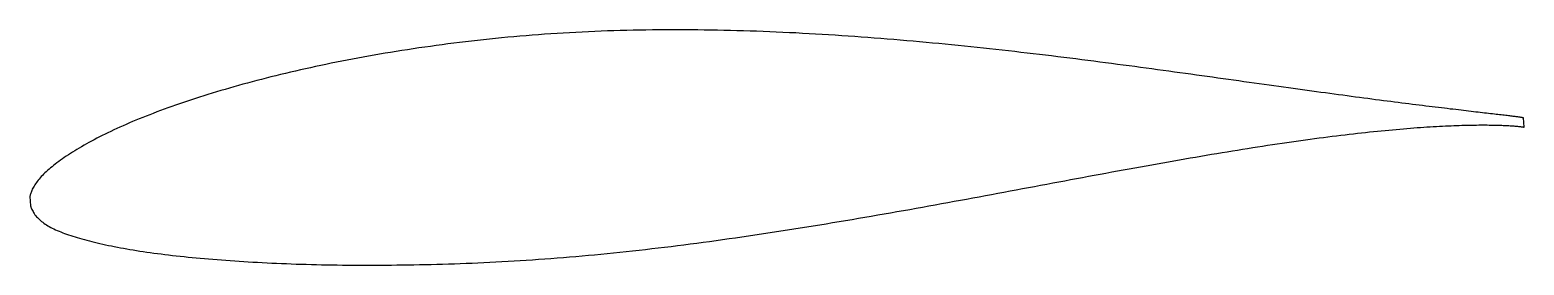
# Model space of a CAD drawing. Header units: metres. Extents: x -21.4 to 43.4, y -3.8 to 6.4.
import ezdxf

# ---------------------------------------------------------------- set-up
doc = ezdxf.new("R2010")
doc.units = ezdxf.units.M

msp = doc.modelspace()

# ---------------------------------------------------------------- linework, layer by layer
msp.add_lwpolyline([(43.414, 2.566), (43.412, 2.566), (43.409, 2.567), (43.402, 2.568), (43.394, 2.57), (43.382, 2.572), (43.369, 2.575), (43.352, 2.578), (43.334, 2.581), (43.312, 2.584), (43.289, 2.588), (43.263, 2.591), (43.234, 2.596), (43.203, 2.6), (43.169, 2.605), (43.133, 2.609), (43.095, 2.614), (43.054, 2.62), (43.01, 2.625), (42.964, 2.631), (42.916, 2.637), (42.865, 2.643), (42.812, 2.65), (42.756, 2.657), (42.698, 2.664), (42.637, 2.671), (42.574, 2.678), (42.509, 2.686), (42.441, 2.694), (42.371, 2.702), (42.298, 2.711), (42.223, 2.72), (42.145, 2.729), (42.065, 2.738), (41.983, 2.747), (41.898, 2.757), (41.811, 2.767), (41.722, 2.777), (41.63, 2.788), (41.536, 2.799), (41.44, 2.81), (41.341, 2.822), (41.24, 2.833), (41.136, 2.845), (41.03, 2.858), (40.922, 2.87), (40.812, 2.883), (40.699, 2.896), (40.584, 2.91), (40.467, 2.924), (40.347, 2.938), (40.226, 2.952), (40.101, 2.967), (39.975, 2.982), (39.847, 2.998), (39.716, 3.014), (39.583, 3.03), (39.448, 3.046), (39.31, 3.063), (39.171, 3.08), (39.029, 3.098), (38.885, 3.116), (38.739, 3.134), (38.591, 3.153), (38.44, 3.171), (38.288, 3.191), (38.133, 3.21), (37.977, 3.231), (37.818, 3.251), (37.657, 3.272), (37.494, 3.293), (37.33, 3.314), (37.163, 3.336), (36.994, 3.358), (36.823, 3.381), (36.65, 3.404), (36.475, 3.427), (36.298, 3.45), (36.119, 3.474), (35.938, 3.498), (35.755, 3.523), (35.571, 3.548), (35.384, 3.573), (35.196, 3.598), (35.005, 3.624), (34.813, 3.65), (34.619, 3.677), (34.423, 3.704), (34.225, 3.731), (34.026, 3.758), (33.825, 3.786), (33.622, 3.814), (33.417, 3.842), (33.21, 3.871), (33.002, 3.9), (32.792, 3.929), (32.581, 3.958), (32.367, 3.988), (32.152, 4.018), (31.936, 4.048), (31.718, 4.079), (31.498, 4.109), (31.276, 4.14), (31.053, 4.171), (30.829, 4.203), (30.603, 4.234), (30.375, 4.266), (30.146, 4.298), (29.916, 4.331), (29.684, 4.363), (29.45, 4.395), (29.215, 4.428), (28.979, 4.461), (28.741, 4.494), (28.502, 4.527), (28.262, 4.56), (28.02, 4.593), (27.777, 4.626), (27.533, 4.66), (27.287, 4.693), (27.04, 4.727), (26.792, 4.76), (26.543, 4.794), (26.292, 4.827), (26.04, 4.86), (25.787, 4.894), (25.533, 4.928), (25.278, 4.961), (25.022, 4.994), (24.764, 5.027), (24.506, 5.061), (24.247, 5.094), (23.986, 5.127), (23.725, 5.159), (23.462, 5.192), (23.199, 5.225), (22.934, 5.257), (22.669, 5.289), (22.403, 5.321), (22.136, 5.353), (21.868, 5.385), (21.599, 5.416), (21.33, 5.447), (21.059, 5.478), (20.788, 5.508), (20.516, 5.538), (20.244, 5.568), (19.971, 5.598), (19.697, 5.628), (19.422, 5.656), (19.147, 5.685), (18.871, 5.713), (18.594, 5.741), (18.317, 5.768), (18.04, 5.795), (17.762, 5.821), (17.483, 5.848), (17.204, 5.873), (16.924, 5.898), (16.644, 5.923), (16.364, 5.947), (16.083, 5.971), (15.801, 5.994), (15.52, 6.017), (15.238, 6.038), (14.956, 6.06), (14.673, 6.081), (14.39, 6.101), (14.107, 6.121), (13.824, 6.14), (13.54, 6.159), (13.257, 6.177), (12.973, 6.194), (12.689, 6.211), (12.405, 6.227), (12.12, 6.242), (11.836, 6.257), (11.552, 6.271), (11.267, 6.285), (10.983, 6.297), (10.699, 6.309), (10.414, 6.32), (10.13, 6.331), (9.846, 6.341), (9.562, 6.35), (9.278, 6.358), (8.994, 6.365), (8.711, 6.372), (8.427, 6.378), (8.144, 6.383), (7.861, 6.387), (7.579, 6.39), (7.296, 6.393), (7.014, 6.394), (6.733, 6.395), (6.451, 6.395), (6.17, 6.394), (5.889, 6.392), (5.609, 6.389), (5.33, 6.386), (5.05, 6.381), (4.771, 6.376), (4.493, 6.369), (4.215, 6.362), (3.938, 6.354), (3.661, 6.344), (3.385, 6.334), (3.11, 6.323), (2.835, 6.311), (2.561, 6.298), (2.287, 6.284), (2.014, 6.269), (1.742, 6.253), (1.471, 6.237), (1.2, 6.219), (0.93, 6.2), (0.661, 6.181), (0.393, 6.16), (0.126, 6.139), (-0.141, 6.117), (-0.407, 6.093), (-0.671, 6.069), (-0.935, 6.044), (-1.198, 6.018), (-1.46, 5.991), (-1.721, 5.964), (-1.981, 5.935), (-2.24, 5.905), (-2.498, 5.875), (-2.755, 5.844), (-3.011, 5.812), (-3.266, 5.78), (-3.519, 5.746), (-3.772, 5.712), (-4.023, 5.677), (-4.273, 5.642), (-4.522, 5.605), (-4.77, 5.568), (-5.017, 5.53), (-5.262, 5.492), (-5.506, 5.453), (-5.749, 5.414), (-5.99, 5.373), (-6.231, 5.332), (-6.47, 5.291), (-6.707, 5.249), (-6.943, 5.207), (-7.178, 5.163), (-7.411, 5.119), (-7.643, 5.075), (-7.874, 5.03), (-8.103, 4.985), (-8.331, 4.939), (-8.557, 4.892), (-8.781, 4.845), (-9.005, 4.797), (-9.226, 4.749), (-9.446, 4.7), (-9.665, 4.651), (-9.882, 4.601), (-10.097, 4.552), (-10.311, 4.501), (-10.523, 4.45), (-10.733, 4.398), (-10.942, 4.347), (-11.149, 4.294), (-11.354, 4.241), (-11.558, 4.188), (-11.76, 4.134), (-11.96, 4.081), (-12.158, 4.027), (-12.355, 3.972), (-12.55, 3.917), (-12.743, 3.862), (-12.934, 3.806), (-13.124, 3.75), (-13.311, 3.694), (-13.497, 3.638), (-13.681, 3.581), (-13.863, 3.524), (-14.043, 3.467), (-14.221, 3.409), (-14.397, 3.352), (-14.571, 3.294), (-14.744, 3.236), (-14.914, 3.177), (-15.083, 3.119), (-15.249, 3.06), (-15.414, 3.001), (-15.576, 2.942), (-15.736, 2.883), (-15.895, 2.823), (-16.051, 2.764), (-16.205, 2.704), (-16.357, 2.645), (-16.508, 2.585), (-16.656, 2.525), (-16.801, 2.465), (-16.945, 2.405), (-17.087, 2.344), (-17.227, 2.284), (-17.364, 2.224), (-17.499, 2.163), (-17.632, 2.103), (-17.763, 2.042), (-17.892, 1.981), (-18.018, 1.921), (-18.142, 1.86), (-18.265, 1.799), (-18.384, 1.738), (-18.502, 1.678), (-18.617, 1.617), (-18.73, 1.556), (-18.841, 1.495), (-18.95, 1.435), (-19.056, 1.374), (-19.16, 1.314), (-19.262, 1.254), (-19.361, 1.194), (-19.459, 1.134), (-19.553, 1.075), (-19.646, 1.016), (-19.736, 0.957), (-19.824, 0.899), (-19.91, 0.841), (-19.993, 0.783), (-20.074, 0.726), (-20.152, 0.669), (-20.229, 0.612), (-20.302, 0.556), (-20.374, 0.5), (-20.443, 0.445), (-20.51, 0.39), (-20.574, 0.335), (-20.636, 0.281), (-20.696, 0.227), (-20.753, 0.173), (-20.808, 0.119), (-20.86, 0.066), (-20.91, 0.013), (-20.958, -0.04), (-21.003, -0.092), (-21.045, -0.144), (-21.086, -0.196), (-21.123, -0.247), (-21.159, -0.297), (-21.192, -0.347), (-21.222, -0.397), (-21.251, -0.446), (-21.276, -0.493), (-21.3, -0.54), (-21.321, -0.586), (-21.339, -0.63), (-21.355, -0.673), (-21.369, -0.713), (-21.381, -0.75), (-21.39, -0.784), (-21.397, -0.813), (-21.402, -0.835), (-21.405, -0.849), (-21.383, -1.264), (-21.381, -1.267), (-21.377, -1.277), (-21.37, -1.292), (-21.36, -1.315), (-21.347, -1.347), (-21.332, -1.384), (-21.313, -1.424), (-21.292, -1.467), (-21.269, -1.51), (-21.243, -1.554), (-21.214, -1.598), (-21.184, -1.642), (-21.15, -1.686), (-21.115, -1.729), (-21.076, -1.771), (-21.036, -1.813), (-20.993, -1.855), (-20.947, -1.895), (-20.9, -1.935), (-20.849, -1.974), (-20.797, -2.013), (-20.742, -2.051), (-20.684, -2.088), (-20.624, -2.124), (-20.562, -2.16), (-20.498, -2.196), (-20.431, -2.23), (-20.361, -2.264), (-20.29, -2.298), (-20.216, -2.331), (-20.139, -2.363), (-20.06, -2.395), (-19.979, -2.427), (-19.896, -2.458), (-19.81, -2.489), (-19.722, -2.519), (-19.631, -2.55), (-19.538, -2.58), (-19.443, -2.609), (-19.346, -2.639), (-19.246, -2.668), (-19.144, -2.698), (-19.039, -2.727), (-18.932, -2.755), (-18.823, -2.784), (-18.712, -2.812), (-18.599, -2.84), (-18.483, -2.868), (-18.365, -2.896), (-18.244, -2.923), (-18.122, -2.95), (-17.997, -2.977), (-17.87, -3.003), (-17.741, -3.029), (-17.61, -3.055), (-17.476, -3.08), (-17.341, -3.105), (-17.203, -3.129), (-17.063, -3.153), (-16.921, -3.176), (-16.777, -3.2), (-16.63, -3.222), (-16.482, -3.245), (-16.331, -3.267), (-16.179, -3.288), (-16.024, -3.309), (-15.868, -3.33), (-15.709, -3.351), (-15.548, -3.371), (-15.385, -3.39), (-15.221, -3.41), (-15.054, -3.428), (-14.885, -3.447), (-14.714, -3.465), (-14.542, -3.483), (-14.367, -3.5), (-14.19, -3.517), (-14.012, -3.534), (-13.831, -3.55), (-13.649, -3.566), (-13.465, -3.581), (-13.279, -3.596), (-13.091, -3.611), (-12.901, -3.625), (-12.71, -3.639), (-12.517, -3.652), (-12.322, -3.665), (-12.125, -3.678), (-11.926, -3.69), (-11.726, -3.702), (-11.524, -3.713), (-11.32, -3.724), (-11.114, -3.734), (-10.907, -3.744), (-10.698, -3.754), (-10.488, -3.763), (-10.276, -3.771), (-10.062, -3.779), (-9.847, -3.787), (-9.63, -3.794), (-9.411, -3.8), (-9.191, -3.806), (-8.97, -3.812), (-8.747, -3.817), (-8.522, -3.821), (-8.296, -3.825), (-8.069, -3.829), (-7.84, -3.832), (-7.61, -3.834), (-7.378, -3.836), (-7.145, -3.837), (-6.91, -3.838), (-6.674, -3.838), (-6.437, -3.838), (-6.199, -3.837), (-5.959, -3.835), (-5.718, -3.833), (-5.475, -3.83), (-5.232, -3.827), (-4.987, -3.824), (-4.741, -3.819), (-4.494, -3.815), (-4.245, -3.809), (-3.996, -3.803), (-3.745, -3.797), (-3.493, -3.789), (-3.24, -3.782), (-2.986, -3.773), (-2.731, -3.764), (-2.475, -3.754), (-2.218, -3.744), (-1.96, -3.733), (-1.701, -3.721), (-1.442, -3.708), (-1.181, -3.695), (-0.919, -3.681), (-0.656, -3.667), (-0.393, -3.651), (-0.128, -3.635), (0.137, -3.618), (0.403, -3.6), (0.67, -3.582), (0.937, -3.562), (1.205, -3.543), (1.474, -3.522), (1.744, -3.5), (2.014, -3.478), (2.285, -3.455), (2.557, -3.431), (2.829, -3.406), (3.102, -3.381), (3.376, -3.355), (3.65, -3.328), (3.924, -3.301), (4.199, -3.272), (4.475, -3.243), (4.751, -3.213), (5.028, -3.183), (5.305, -3.151), (5.582, -3.119), (5.86, -3.087), (6.138, -3.053), (6.416, -3.019), (6.695, -2.985), (6.974, -2.949), (7.253, -2.913), (7.533, -2.877), (7.813, -2.839), (8.093, -2.802), (8.373, -2.763), (8.654, -2.724), (8.935, -2.685), (9.215, -2.645), (9.496, -2.604), (9.777, -2.563), (10.059, -2.521), (10.34, -2.479), (10.621, -2.437), (10.902, -2.394), (11.183, -2.35), (11.465, -2.306), (11.746, -2.262), (12.027, -2.217), (12.308, -2.172), (12.589, -2.126), (12.869, -2.081), (13.15, -2.034), (13.431, -1.988), (13.711, -1.941), (13.991, -1.894), (14.271, -1.846), (14.55, -1.799), (14.83, -1.751), (15.109, -1.703), (15.387, -1.654), (15.666, -1.606), (15.944, -1.557), (16.221, -1.508), (16.498, -1.459), (16.775, -1.41), (17.052, -1.36), (17.328, -1.311), (17.603, -1.261), (17.878, -1.211), (18.152, -1.161), (18.426, -1.111), (18.699, -1.061), (18.972, -1.011), (19.244, -0.961), (19.516, -0.911), (19.787, -0.86), (20.057, -0.81), (20.326, -0.76), (20.595, -0.71), (20.863, -0.66), (21.131, -0.61), (21.397, -0.56), (21.663, -0.51), (21.928, -0.46), (22.192, -0.411), (22.456, -0.361), (22.718, -0.312), (22.98, -0.263), (23.241, -0.214), (23.5, -0.166), (23.759, -0.117), (24.017, -0.069), (24.274, -0.021), (24.53, 0.026), (24.785, 0.074), (25.039, 0.121), (25.292, 0.168), (25.544, 0.214), (25.794, 0.26), (26.044, 0.306), (26.293, 0.352), (26.54, 0.396), (26.786, 0.441), (27.031, 0.486), (27.275, 0.529), (27.517, 0.573), (27.759, 0.616), (27.999, 0.659), (28.238, 0.701), (28.475, 0.742), (28.712, 0.784), (28.947, 0.825), (29.18, 0.865), (29.412, 0.905), (29.643, 0.944), (29.873, 0.983), (30.101, 1.021), (30.328, 1.059), (30.553, 1.096), (30.776, 1.133), (30.999, 1.169), (31.22, 1.204), (31.439, 1.239), (31.657, 1.274), (31.873, 1.307), (32.087, 1.341), (32.3, 1.373), (32.512, 1.405), (32.722, 1.437), (32.93, 1.467), (33.137, 1.498), (33.342, 1.527), (33.545, 1.556), (33.747, 1.585), (33.946, 1.612), (34.145, 1.639), (34.341, 1.666), (34.536, 1.692), (34.729, 1.717), (34.92, 1.742), (35.109, 1.766), (35.297, 1.789), (35.483, 1.812), (35.666, 1.834), (35.849, 1.856), (36.029, 1.877), (36.207, 1.897), (36.384, 1.917), (36.558, 1.936), (36.731, 1.955), (36.901, 1.972), (37.07, 1.99), (37.237, 2.007), (37.402, 2.023), (37.565, 2.038), (37.725, 2.053), (37.884, 2.068), (38.041, 2.081), (38.196, 2.095), (38.349, 2.107), (38.499, 2.119), (38.648, 2.131), (38.795, 2.142), (38.939, 2.152), (39.081, 2.162), (39.222, 2.171), (39.36, 2.18), (39.496, 2.188), (39.63, 2.196), (39.761, 2.203), (39.891, 2.21), (40.018, 2.216), (40.143, 2.222), (40.266, 2.227), (40.387, 2.232), (40.505, 2.236), (40.622, 2.24), (40.736, 2.244), (40.847, 2.247), (40.957, 2.249), (41.064, 2.252), (41.169, 2.253), (41.272, 2.255), (41.372, 2.256), (41.471, 2.257), (41.566, 2.257), (41.66, 2.258), (41.751, 2.257), (41.84, 2.257), (41.926, 2.256), (42.011, 2.255), (42.093, 2.254), (42.172, 2.252), (42.249, 2.25), (42.324, 2.248), (42.396, 2.246), (42.466, 2.244), (42.534, 2.241), (42.599, 2.238), (42.662, 2.235), (42.722, 2.232), (42.78, 2.229), (42.836, 2.225), (42.889, 2.222), (42.939, 2.218), (42.988, 2.215), (43.033, 2.211), (43.077, 2.207), (43.118, 2.203), (43.156, 2.2), (43.192, 2.196), (43.226, 2.192), (43.257, 2.189), (43.285, 2.185), (43.311, 2.182), (43.335, 2.179), (43.356, 2.176), (43.375, 2.173), (43.391, 2.17), (43.405, 2.167), (43.416, 2.165), (43.425, 2.163), (43.431, 2.162), (43.435, 2.161), (43.436, 2.161)], close=True)

doc.saveas('drawing.dxf')
